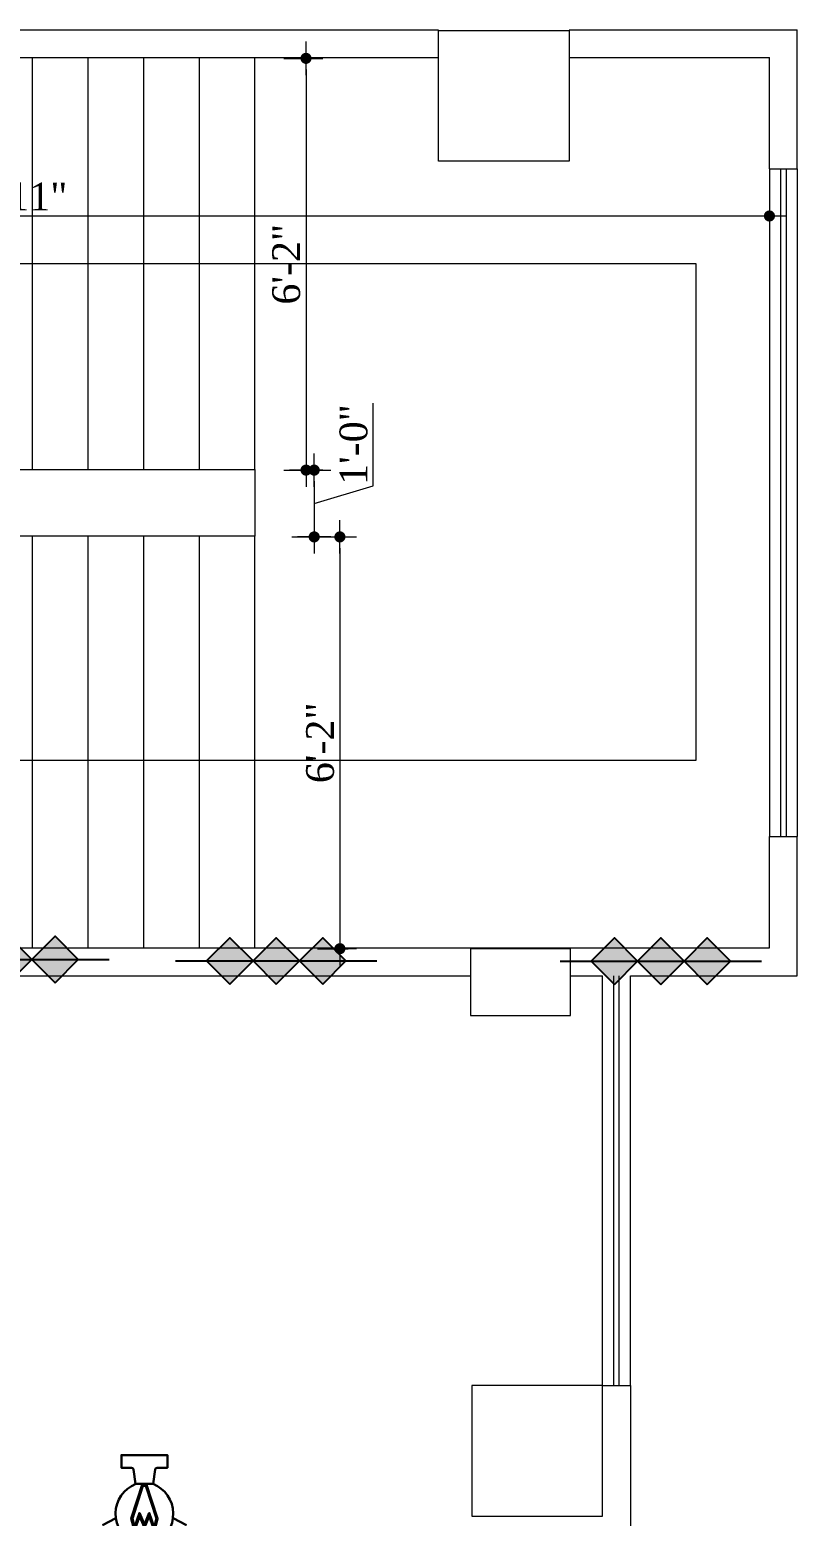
# Model space of a CAD drawing. Header units: inches. Extents: x -250485 to 735580, y -140410 to 288049.
# Drawn here: x 43983.9 to 44121.9, y 21674.9 to 21942 of the extents above; entities that cross this region are included whole.
import ezdxf

# ---------------------------------------------------------------- set-up
doc = ezdxf.new("R2010")
doc.units = ezdxf.units.IN
doc.header["$MEASUREMENT"] = 0
doc.header["$PDMODE"] = 35
doc.layers.get('0').update_dxf_attribs({"lineweight": 0})
doc.layers.get('Defpoints').update_dxf_attribs({"lineweight": 0})
for name, color, linetype, lineweight in [('COLUMN-2', 102, 'Continuous', 0), ('DIM_WORKING', 7, 'Continuous', 0), ('Emergency Light', 251, 'Continuous', 15), ('Layer1', 134, 'Continuous', 0), ('Stair', 171, 'Continuous', 0), ('SYMBLE', 86, 'Continuous', 0), ('WALL (I)', 7, 'Continuous', 0), ('window', 140, 'Continuous', 0)]:
    doc.layers.add(name, color=color, linetype=linetype, lineweight=lineweight)
doc.layers.add('fire rated wall', color=7, linetype='Continuous')
doc.styles.add('REG', font='times.ttf')
doc.dimstyles.new('Dim-Pres', dxfattribs={"dimtxt": 5.5, "dimasz": 2, "dimexe": 1.5, "dimexo": 1.5, "dimgap": 1, "dimtad": 3, "dimdec": 0, "dimzin": 3, "dimdsep": 46, "dimlunit": 4, "dimtxsty": 'REG', "dimblk": 'point', "dimcen": 2, "dimclrd": 256, "dimclre": 256, "dimclrt": 7, "dimadec": 0, "dimazin": 0, "dimtfac": 0.75, "dimtdec": 0, "dimtmove": 1, "dimatfit": 3, "dimldrblk": 'point', "dimfxl": 0, "dimtolj": 1, "dimtzin": 0, "dimlwd": -1, "dimlwe": -1, "dimarcsym": 1})

# ---------------------------------------------------------------- blocks, each defined once
blk = doc.blocks.new('bfg')
at = {"layer": 'fire rated wall'}
h = blk.add_hatch(color=1, dxfattribs=at)
h.dxf.hatch_style = 1
h.paths.add_polyline_path([(9432308.67, -5613534.51), (9432321.43, -5613547.26), (9432334.18, -5613534.51)])
h.paths.add_polyline_path([(9432334.18, -5613534.51), (9432321.43, -5613521.75), (9432308.67, -5613534.51)])
h.paths.add_polyline_path([(9432334.18, -5613534.51), (9432359.68, -5613534.51), (9432346.93, -5613521.75)])
h.paths.add_polyline_path([(9432334.18, -5613534.51), (9432346.93, -5613547.26), (9432359.68, -5613534.51)])
at = {"layer": 'fire rated wall', "color": 1, "elevation": 0}
for points in [[(9432321.43, -5613547.26), (9432334.18, -5613534.51), (9432321.43, -5613521.75), (9432308.67, -5613534.51)], [(9432346.93, -5613547.26), (9432359.68, -5613534.51), (9432346.93, -5613521.75), (9432334.18, -5613534.51)]]:
    blk.add_lwpolyline(points, close=True, dxfattribs=at)
blk.add_lwpolyline([(9432291.67, -5613534.51), (9432376.69, -5613534.51)], dxfattribs=at)
blk = doc.blocks.new('3HR RATE')
at = {"layer": 'fire rated wall', "xscale": 1.292997314696549, "yscale": 1.292997314696549, "zscale": 1.292997314696549}
for p in [(-12191616.2, 7245476.7), (-12191583.2, 7245476.7)]:
    blk.add_blockref('bfg', p, dxfattribs=at)
blk = doc.blocks.new('dot')
at = {"color": 4}
for p, q in [((0, 1.5), (0, -1.5)), ((-1.5, 0), (1.5, 0))]:
    blk.add_line(p, q, dxfattribs=at)
at = {"color": 6, "const_width": 0.5}
blk.add_lwpolyline([(-0.25, 0, 1), (0.25, 0, 1)], format="xyb", close=True, dxfattribs=at)
blk = doc.blocks.new('point')
blk.add_blockref('dot', (0, 0))
blk = doc.blocks.new('*D605')
at = {"layer": 'Defpoints', "color": 0, "ltscale": 30, "transparency": 16777216}
for p in [(44024.35, 21936.89), (44024.35, 21862.89), (44033.53, 21862.89)]:
    blk.add_point(p, dxfattribs=at)
at = {"layer": 'Layer1', "ltscale": 30, "transparency": 16777216}
for p, q in [((44029.53, 21936.89), (44035.03, 21936.89)), ((44033.53, 21934.89), (44033.53, 21864.89)), ((44029.53, 21862.89), (44035.03, 21862.89))]:
    blk.add_line(p, q, dxfattribs=at)
at = {"layer": 'Layer1', "ltscale": 30, "transparency": 16777216, "xscale": 2, "yscale": 2, "zscale": 2}
for p, rotation in [((44033.53, 21936.89), 90), ((44033.53, 21862.89), 270)]:
    blk.add_blockref('point', p, dxfattribs=dict(at, rotation=rotation))
at = {"layer": 'Layer1', "color": 7, "ltscale": 30, "transparency": 16777216, "insert": (44029.99, 21899.89), "char_height": 5, "attachment_point": 5, "rotation": 90, "style": 'REG'}
blk.add_mtext('\\A1;6\'-2"', dxfattribs=at)
blk = doc.blocks.new('*D606')
at = {"layer": 'Defpoints', "color": 0, "ltscale": 30, "transparency": 16777216}
for p in [(44024.35, 21862.89), (44024.35, 21850.89), (44035, 21850.89)]:
    blk.add_point(p, dxfattribs=at)
at = {"layer": 'Layer1', "ltscale": 30, "transparency": 16777216}
for p, q in [((44045.63, 21860.08), (44045.63, 21874.91)), ((44031, 21862.89), (44036.5, 21862.89)), ((44035, 21860.89), (44035, 21852.89)), ((44035, 21856.89), (44045.63, 21860.08)), ((44031, 21850.89), (44036.5, 21850.89))]:
    blk.add_line(p, q, dxfattribs=at)
at = {"layer": 'Layer1', "ltscale": 30, "transparency": 16777216, "xscale": 2, "yscale": 2, "zscale": 2}
for p, rotation in [((44035, 21862.89), 90), ((44035, 21850.89), 270)]:
    blk.add_blockref('point', p, dxfattribs=dict(at, rotation=rotation))
at = {"layer": 'Layer1', "color": 7, "ltscale": 30, "transparency": 16777216, "insert": (44042.09, 21867.49), "char_height": 5, "attachment_point": 5, "rotation": 90, "style": 'REG'}
blk.add_mtext('\\A1;1\'-0"', dxfattribs=at)
blk = doc.blocks.new('*D607')
at = {"layer": 'Defpoints', "color": 0, "ltscale": 30, "transparency": 16777216}
for p in [(44024.35, 21850.89), (44024.35, 21776.89), (44039.62, 21776.89)]:
    blk.add_point(p, dxfattribs=at)
at = {"layer": 'Layer1', "ltscale": 30, "transparency": 16777216}
for p, q in [((44035.62, 21850.89), (44041.12, 21850.89)), ((44039.62, 21848.89), (44039.62, 21778.89)), ((44035.62, 21776.89), (44041.12, 21776.89))]:
    blk.add_line(p, q, dxfattribs=at)
at = {"layer": 'Layer1', "ltscale": 30, "transparency": 16777216, "xscale": 2, "yscale": 2, "zscale": 2}
for p, rotation in [((44039.62, 21850.89), 90), ((44039.62, 21776.89), 270)]:
    blk.add_blockref('point', p, dxfattribs=dict(at, rotation=rotation))
at = {"layer": 'Layer1', "color": 7, "ltscale": 30, "transparency": 16777216, "insert": (44036.08, 21813.89), "char_height": 5, "attachment_point": 5, "rotation": 90, "style": 'REG'}
blk.add_mtext('\\A1;6\'-2"', dxfattribs=at)
blk = doc.blocks.new('*D608')
at = {"layer": 'Defpoints', "color": 0, "ltscale": 30, "transparency": 16777216}
for p in [(43842.35, 21918.39), (44116.85, 21918.39), (44116.85, 21908.56)]:
    blk.add_point(p, dxfattribs=at)
at = {"layer": 'Layer1', "ltscale": 30, "transparency": 16777216}
for p, q in [((43842.35, 21912.56), (43842.35, 21907.06)), ((44116.85, 21912.56), (44116.85, 21907.06)), ((43844.35, 21908.56), (44114.85, 21908.56))]:
    blk.add_line(p, q, dxfattribs=at)
at = {"layer": 'Layer1', "ltscale": 30, "transparency": 16777216, "xscale": 2, "yscale": 2, "zscale": 2, "rotation": 180}
blk.add_blockref('point', (43842.35, 21908.56), dxfattribs=at)
at = {"layer": 'Layer1', "ltscale": 30, "transparency": 16777216, "xscale": 2, "yscale": 2, "zscale": 2}
blk.add_blockref('point', (44116.85, 21908.56), dxfattribs=at)
at = {"layer": 'Layer1', "color": 7, "ltscale": 30, "transparency": 16777216, "insert": (43979.6, 21912.06), "char_height": 5, "attachment_point": 5, "style": 'REG'}
blk.add_mtext('\\A1;22\'-11"', dxfattribs=at)
blk = doc.blocks.new('A$C16DB04AD')
at = {"layer": 'Emergency Light', "color": 154, "lineweight": 30}
for p, q in [((-6.54, -14.39), (-9.59, -15.98)), ((6.54, -14.39), (9.59, -15.98)), ((-5.43, -17.4), (-8.33, -19.77)), ((-2.95, -19.78), (-3.46, -23.22)), ((2.95, -19.78), (3.46, -23.22)), ((5.43, -17.4), (8.33, -19.77)), ((0, -20.7), (0, -24))]:
    blk.add_line(p, q, dxfattribs=at)
blk.add_lwpolyline([(-2, -6.57), (-2.49, -3.28, 0.371278), (-2.94, -2.89), (-5.25, -2.89), (-5.25, 0), (5.25, 0), (5.25, -2.89), (2.94, -2.89, 0.371278), (2.49, -3.28), (2, -6.57)], format="xyb", dxfattribs=at)
at = {"layer": 'Emergency Light', "color": 1, "lineweight": 30}
blk.add_lwpolyline([(-0.43, -6.57), (-3.01, -14.48), (-2.28, -17.27), (-1.1, -13.91), (0, -16.5), (1.1, -13.91), (2.28, -17.27), (3.01, -14.48), (0.43, -6.57)], dxfattribs=at)
at = {"layer": 'Emergency Light', "color": 154, "lineweight": 30}
blk.add_lwpolyline([(-2.02, -6.58), (2, -6.57)], dxfattribs=at)
at = {"layer": 'Emergency Light', "color": 1, "lineweight": 30}
blk.add_lwpolyline([(0.43, -7.28, 0.690361), (-0.43, -7.28), (-2.75, -14.5), (-2.25, -16.42), (-1.12, -13.21), (0, -15.86), (1.12, -13.21), (2.25, -16.42), (2.75, -14.5), (0.43, -7.28)], format="xyb", dxfattribs=at)
at = {"layer": 'Emergency Light', "color": 154, "lineweight": 30}
for centre, radius, start, end in [((0.78, -13.41), 7.38, 112.0671, 245.9767), ((-0.78, -13.41), 7.38, 294.0233, 67.9329), ((0, -15.96), 4.74, 241.9689, 298.0311)]:
    blk.add_arc(centre, radius, start, end, dxfattribs=at)

msp = doc.modelspace()

# ---------------------------------------------------------------- linework, layer by layer
at = {"layer": 'COLUMN-2', "color": 7}
for points in [[(44057.35, 21941.89), (44080.85, 21941.89), (44080.85, 21918.39), (44057.35, 21918.39)], [(44063.35, 21674.89), (44086.85, 21674.89), (44086.85, 21698.39), (44063.35, 21698.39)], [(44063.35, 21674.89), (44086.85, 21674.89), (44086.85, 21698.39), (44063.35, 21698.39)]]:
    msp.add_lwpolyline(points, close=True, dxfattribs=at)
msp.add_lwpolyline([(44081.1, 21776.89), (44063.1, 21776.89), (44063.1, 21764.89), (44081.1, 21764.89), (44081.1, 21776.89)], dxfattribs=at)
at = {"layer": 'DIM_WORKING', "color": 7, "ltscale": 30}
for p, q in [((44116.85, 21917.03), (44121.85, 21917.03)), ((44116.85, 21797.03), (44121.85, 21797.03)), ((44086.85, 21698.39), (44091.85, 21698.39)), ((44086.85, 21698.39), (44091.85, 21698.39)), ((44091.85, 21698.39), (44091.85, 21635.03))]:
    msp.add_line(p, q, dxfattribs=at)
at = {"layer": 'Stair', "color": 7, "ltscale": 30}
for p, q in [((43984.35, 21863.03), (43984.35, 21937.03)), ((43994.35, 21863.03), (43994.35, 21937.03)), ((44004.35, 21863.03), (44004.35, 21937.03)), ((44014.35, 21863.03), (44014.35, 21937.03)), ((44024.35, 21863.03), (44024.35, 21937.03)), ((44116.85, 21917.03), (44116.85, 21797.03)), ((44118.85, 21917.03), (44118.85, 21797.03)), ((44119.85, 21917.03), (44119.85, 21797.03)), ((44121.85, 21917.03), (44121.85, 21797.03)), ((43984.35, 21777.03), (43984.35, 21851.03)), ((43994.35, 21777.03), (43994.35, 21851.03)), ((44004.35, 21777.03), (44004.35, 21851.03)), ((44014.35, 21777.03), (44014.35, 21851.03)), ((44024.35, 21777.03), (44024.35, 21851.03))]:
    msp.add_line(p, q, dxfattribs=at)
msp.add_lwpolyline([(44024.35, 21863.03), (44024.35, 21851.03), (43914.35, 21851.03), (43914.35, 21863.03)], close=True, dxfattribs=at)
at = {"layer": 'SYMBLE', "color": 7, "ltscale": 30}
msp.add_lwpolyline([(43895.02, 21900.03), (44103.63, 21900.03), (44103.63, 21810.71), (43914.35, 21810.71), (43924.35, 21845.67), (43924.35, 21833.34), (43914.35, 21810.71), (43924.35, 21782.2), (43924.35, 21790.02), (43914.35, 21810.71)], dxfattribs=at)
at = {"layer": 'WALL (I)', "color": 7, "ltscale": 30}
for p, q in [((43842.35, 21942.03), (44057.35, 21942.03)), ((44080.85, 21942.03), (44121.85, 21942.03)), ((44121.85, 21917.03), (44121.85, 21942.03)), ((43842.35, 21937.03), (44057.35, 21937.03)), ((44080.85, 21937.03), (44116.85, 21937.03)), ((44116.85, 21917.03), (44116.85, 21937.03)), ((44116.85, 21777.03), (44116.85, 21797.03)), ((44121.85, 21772.03), (44121.85, 21797.03)), ((43913.85, 21777.03), (44116.85, 21777.03)), ((43923.85, 21772.03), (44063.1, 21772.03)), ((44081.1, 21772.03), (44086.85, 21772.03)), ((44091.85, 21772.03), (44121.85, 21772.03))]:
    msp.add_line(p, q, dxfattribs=at)
at = {"layer": 'window', "color": 7, "ltscale": 30}
for p, q in [((44086.85, 21698.39), (44086.85, 21772.03)), ((44086.85, 21698.39), (44086.85, 21772.03)), ((44088.85, 21698.39), (44088.85, 21772.03)), ((44088.85, 21698.39), (44088.85, 21772.03)), ((44089.85, 21698.39), (44089.85, 21772.03)), ((44089.85, 21698.39), (44089.85, 21772.03)), ((44091.85, 21698.39), (44091.85, 21772.03)), ((44091.85, 21698.39), (44091.85, 21772.03))]:
    msp.add_line(p, q, dxfattribs=at)

# ---------------------------------------------------------------- block references
at = {"layer": 'Emergency Light', "lineweight": 30, "xscale": 0.7868064756185049, "yscale": 0.7868064756185049, "zscale": 0.7868064756213451}
msp.add_blockref('A$C16DB04AD', (44004.47, 21685.88), dxfattribs=at)
at = {"layer": 'Layer1', "xscale": 0.2533935670508072, "yscale": 0.2533935670526262, "zscale": 0.2533935670521235}
for p in [(42869.41, 25020.51), (42917.54, 25020.24), (42986.68, 25020.19)]:
    msp.add_blockref('3HR RATE', p, dxfattribs=at)

# ---------------------------------------------------------------- dimensions: what is measured, and where the dimension line sits
at = {"layer": 'Layer1', "ltscale": 30}
for base, p1, p2, picture, middle in [((44033.53, 21862.89), (44024.35, 21936.89), (44024.35, 21862.89), '*D605', (44029.99, 21899.89)), ((44035, 21850.89), (44024.35, 21862.89), (44024.35, 21850.89), '*D606', (44042.09, 21861.08)), ((44039.62, 21776.89), (44024.35, 21850.89), (44024.35, 21776.89), '*D607', (44036.08, 21813.89))]:
    dim = msp.add_linear_dim(base=base, p1=p1, p2=p2, angle=90, dimstyle='Dim-Pres', override={"dimtxt": 5, "dimfxl": 4, "dimfxlon": 1}, dxfattribs=at)
    dim.commit()
    dim.dimension.update_dxf_attribs({"geometry": picture, "text_midpoint": middle})
dim = msp.add_linear_dim(base=(44116.8531237, 21908.56062167), p1=(43842.3531237, 21918.39006958), p2=(44116.8531237, 21918.39006958), dimstyle='Dim-Pres', override={"dimtxt": 5, "dimfxl": 4, "dimfxlon": 1}, dxfattribs=at)
dim.commit()
dim.dimension.update_dxf_attribs({"geometry": '*D608', "text_midpoint": (43979.6031237, 21912.06062167)})

doc.saveas('drawing.dxf')
